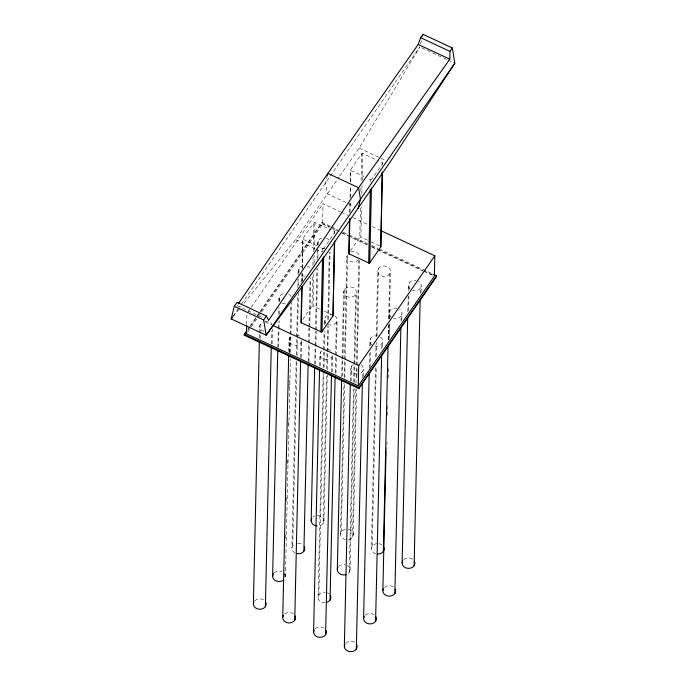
<?xml version="1.0" encoding="UTF-8"?>
<svg xmlns="http://www.w3.org/2000/svg" width="686" height="686" viewBox="0 0 686 686"><rect width="100%" height="100%" fill="white"/><g stroke="black" fill="none" stroke-linecap="round" stroke-linejoin="round"><path stroke-width="0.51" stroke-dasharray="3.43 2.57" d="M246.686 324.589L246.943 313.348M259.419 337.744L259.522 333.482M259.54 332.418L259.685 326.022M260.157 338.747L260.26 334.476M260.277 333.413L260.5 323.801M271.339 343.96L271.63 331.149M272.093 343.909L272.436 328.928M277.847 347.279L278.25 329.16M278.276 328.097L278.422 321.7M278.585 314.239L278.73 307.851M278.876 301.454L278.945 298.256M278.593 347.296L278.979 330.206M279.005 329.143L279.202 320.594M279.348 314.188L279.494 307.782M279.639 301.377L279.759 296.035M288.772 351.429L289.029 339.707M289.501 352.433L289.844 337.478M284.681 576.772L284.827 570.366M285.556 538.321L285.676 532.988M286.405 500.952L286.551 494.537M287.254 463.573L287.374 458.231M288.129 425.123L288.249 419.789M288.978 387.744L289.14 380.276M289.775 352.51L290.161 335.42M290.187 334.348L290.864 304.447M285.445 576.677L290.375 358.95M290.521 352.527L290.915 335.403M290.941 334.339L291.679 302.234M296.172 361.076L291.902 548.157M296.309 354.679L297.655 295.006M297.827 287.545L298.016 279.022M298.11 274.752L298.204 270.49M292.716 545.927L296.884 362.242M297.029 355.837L298.461 292.828M298.633 285.359L298.779 278.945M298.925 272.539L299.019 268.269M301.806 282.606L302.02 273.2M302.14 267.977L302.903 238.479L314.248 222.358L328.045 228.455M301.926 281.346L302.097 273.843M302.217 268.483L302.903 238.479M302.26 281.166L302.432 273.663M302.552 268.303L302.809 238.711M300.682 357.646L301.025 342.691M301.446 357.595L301.831 340.47M308.211 361.05L308.597 343.96M308.623 342.897L308.957 327.942M308.983 326.879L310.072 278.816M308.923 362.217L309.343 344.029M309.369 342.957L309.712 327.977M309.738 326.905L310.861 277.676M302.74 319.556L312.01 306.196L312.713 275.12M312.936 265.473L313.125 256.907M313.253 251.548L313.905 222.616M319.625 308.992L313.099 305.956L313.828 273.808M314.077 263.09L314.248 255.595M314.368 250.236L315.003 222.375M314.728 364.215L315.14 346.096M315.166 345.032L315.474 331.175M315.5 330.112L316.863 269.366M317.086 259.78L317.301 250.184M317.421 244.859L317.464 242.724M315.466 364.377L315.852 347.296M315.877 346.224L316.22 331.278M316.237 330.206L317.644 268.269M317.892 257.593L318.055 250.116M318.184 244.773L318.278 240.503M260.654 311.581L321.923 223.242L321.948 222.315L330.686 226.389M261.692 311.847L322.557 224.099L323.02 203.673L340.367 211.76M319.642 365.818L319.899 354.096M322.694 251.711L322.772 248.495L319.976 247.192M320.396 365.758L320.714 351.875M318.064 597.094L323.166 372.721M323.286 367.387L323.663 350.34M323.689 349.268L324.075 332.221M324.246 324.761L324.367 319.436M318.87 594.865L323.886 373.81M324.032 367.404L324.401 351.378M324.427 350.314L324.855 331.089M325.027 323.612L325.173 317.206M323.157 523.375L326.502 376.005M326.673 368.528L327.033 352.51M327.059 351.438L327.642 325.807M327.788 319.402L329.314 252.122M323.964 521.154L327.256 375.122M327.376 369.771L327.771 352.647M327.797 351.575L328.38 325.893M328.525 319.47L330.069 252.054M334.511 233.643L334.562 231.499L328.971 228.892M331.552 372.035L331.895 357.089M332.307 371.984L332.701 354.859A6.414 5.231 1.3 0 1 323.157 359.01A6.414 5.231 1.3 0 1 322.574 350.194M335.214 372.609L336.354 322.42A6.414 5.231 1.3 0 0 334.502 315.594M335.943 373.707L336.329 356.583M336.354 355.511L337.16 320.199M341.705 376.923L343.626 291.67M342.468 375.945L342.837 359.927M342.854 358.855L344.432 289.441M340.513 534.068L343.96 383.225M344.106 376.828L346.816 256.41M341.319 531.847L344.689 383.405M344.809 378.063L345.195 360.973M345.221 359.91L347.596 255.252M349.706 212.463L349.929 202.816M350.049 197.465L350.314 185.674M350.417 181.387L350.683 169.605L361.831 153.587L362.783 153.493L376.751 160.01M350.04 212.283L350.254 202.636M350.375 197.285L350.623 186.566M350.718 182.279L350.683 169.605M350.357 381.219L350.649 368.433M351.121 381.159L351.455 366.204M349.311 572.313L353.504 387.564M353.624 382.222L354.036 364.069M354.062 363.005L355.614 294.654M350.126 570.092L354.216 388.748M354.37 382.325L354.756 365.201M354.782 364.129L356.42 292.433M352.501 537.061L355.871 388.619M355.991 383.277L356.377 366.187M356.403 365.124L358.778 260.466M350.52 250.673L359.79 237.313L360.467 207.309M360.836 191.24L360.905 188.024M361.076 180.521L361.685 153.733M353.316 534.831L356.6 388.799M356.849 378.097L357.114 366.333M357.14 365.261L359.541 260.38M367.404 240.109L360.879 237.073L361.565 207.069M361.856 194.215L362.045 185.64M362.174 180.281L362.783 153.493M362.491 377.823L362.637 371.418M363.271 376.683L363.443 369.197M370.5 181.756L370.551 179.612L367.756 178.309M369.282 368.373L369.643 352.39M369.788 345.993L369.908 340.668M370.063 367.276L370.397 352.321M370.543 345.916L370.714 338.438M375.499 367.782L371.383 548.466M375.739 357.123L376.022 344.338M376.194 336.877L377.677 270.799M372.189 546.236L376.262 366.83M376.503 356.145L376.82 342.263M376.966 335.857L378.492 268.578M382.291 164.76L382.342 162.616L377.686 160.447M381.776 348.994L381.896 343.652M382.582 346.782L382.702 341.431M388.165 339.999L388.508 325.053M388.653 318.638L389.674 273.791M388.568 339.544L388.902 324.624M389.022 319.299L389.168 312.902M388.911 340.059L389.254 325.07M389.408 318.656L390.48 271.562A6.414 5.231 1.3 0 0 381.296 266.451A6.414 5.231 1.3 0 0 380.473 275.48A6.414 5.231 1.3 0 0 390.48 271.622M386.801 450.573L386.998 442.033M387.599 415.33L387.864 403.582M388.447 377.952L388.713 366.204M389.365 337.375L389.682 323.492M389.802 318.15L389.974 310.672A6.414 5.231 1.3 0 1 397.194 308.237M401.036 321.228L401.156 315.886A6.414 5.231 1.3 0 0 399.672 309.3M401.816 320.088L401.962 313.665M407.827 311.778L408.187 295.795M408.307 290.461L408.427 285.136M408.607 310.672L408.942 295.726M409.088 289.32L409.233 282.906M420.295 293.462L420.415 288.12A6.414 5.231 1.3 0 0 418.563 281.294M421.075 292.322L421.221 285.899M327.394 175.299L325.524 182.913L327.402 193.829L354.302 206.375M420.569 44.007L421.77 39.153M339.613 176.225L359.155 148.056L419.858 46.914L239.706 306.625M233.017 316.272L239.097 307.5M243.95 303.212L295.649 239.603L339.004 177.108M248.16 311.598L250.596 308.083M251.205 307.208L323.02 203.673M247.938 329.014L249.755 326.39M250.364 325.516L259.462 312.396M260.071 311.521L321.948 222.315M247.912 329.94L249.73 327.316M250.339 326.442L260.045 312.456M247.697 332.024L250.742 327.642M251.35 326.759L258.648 316.229M259.257 315.354L261.083 312.722M359.79 237.313L360.879 237.073M312.01 306.196L313.099 305.956M233.206 316.426L241.258 306.513M370.551 179.612L371.64 179.372L382.651 163.508L382.342 162.616M322.772 248.495L323.861 248.255L334.871 232.391L334.562 231.499M421.796 47.823L447.04 59.596M448.018 60.042L453.84 62.76M359.155 148.056L385.095 160.147M350.983 170.497L364.026 176.576M341.328 212.206L348.076 215.353M352.896 217.599L368.313 224.794M372.172 226.586L379.881 230.179M371.126 241.849L380.447 246.197M331.655 226.843L337.486 229.561M343.309 232.28L348.162 234.543M349.14 234.998L367.585 243.599M371.469 245.408L378.269 248.581M379.238 249.027L432.652 273.928M321.923 223.242L329.692 226.869M330.669 227.323L340.376 231.851M341.345 232.297L348.145 235.47M349.114 235.924L367.567 244.525M371.452 246.334L377.274 249.052M378.252 249.507L422.919 270.335M423.888 270.781L432.626 274.863M322.557 224.099L329.306 227.246M333.156 229.047L337.015 230.839M341.834 233.086L367.85 245.219M371.709 247.02L422.782 270.833M423.751 271.279L433.389 275.772M303.203 239.371L319.041 246.763M295.649 239.603L314.865 248.564M315.826 249.009L322.549 252.148M324.281 311.161L332.667 315.071M236.987 305.664L261.88 317.275M265.25 321.888L271.999 325.035M420.415 288.12A6.414 5.231 1.3 0 1 412.312 290.307M409.748 288.669A6.414 5.231 1.3 0 1 409.353 282.743A6.414 5.231 1.3 0 1 415.999 280.385M358.555 259.72A6.414 5.231 1.3 0 1 350.272 261.417A6.414 5.231 1.3 0 1 347.227 254.875M350.709 251.959A6.414 5.231 1.3 0 1 359.61 257.224M325.027 248.263A6.414 5.231 1.3 0 1 319.762 247.089M318.055 245.279A6.414 5.231 1.3 0 1 322.249 238.033M326.382 238.316A6.414 5.231 1.3 0 1 329.22 240.272M305.304 276.081A6.414 5.231 1.3 0 1 300.871 275.095M298.616 272.694A6.414 5.231 1.3 0 1 304.378 265.645M307.122 266.082A6.414 5.231 1.3 0 1 310.415 268.706M401.156 315.886A6.414 5.231 1.3 0 1 393.49 318.21M391.106 317.009A6.414 5.231 1.3 0 1 389.974 310.672M380.413 337.066A6.414 5.231 1.3 0 1 382.008 343.489A6.414 5.231 1.3 0 1 374.676 346.096M371.846 344.775A6.414 5.231 1.3 0 1 370.603 338.61A6.414 5.231 1.3 0 1 377.48 335.917M361.153 364.832A6.414 5.231 1.3 0 1 359.97 373.484M357.74 374.016A6.414 5.231 1.3 0 1 351.052 370.629A6.414 5.231 1.3 0 1 353.316 364.532M327.471 349.346A6.414 5.231 1.3 0 1 330.755 350.752M336.354 322.42A6.414 5.231 1.3 0 1 328.251 324.607M325.979 323.26A6.414 5.231 1.3 0 1 324.958 317.549A6.414 5.231 1.3 0 1 331.004 314.591M301.831 340.522A6.414 5.231 1.3 0 1 292.287 344.621A6.414 5.231 1.3 0 1 291.704 335.806M296.601 334.957A6.414 5.231 1.3 0 1 299.542 336.106M285.573 303.864A6.414 5.231 1.3 0 1 281.997 303.075M279.751 301.154A6.414 5.231 1.3 0 1 284.656 293.437M288.695 294.208A6.414 5.231 1.3 0 1 291.344 296.824M264.007 331.338A6.414 5.231 1.3 0 1 259.745 327.111A6.414 5.231 1.3 0 1 262.361 322.12M264.933 321.254A6.414 5.231 1.3 0 1 271.896 324.238M403.754 559.647A6.414 5.231 1.3 0 1 413.306 559.725M375.705 553.774A6.414 5.231 1.3 0 1 371.383 548.406A6.414 5.231 1.3 0 1 376.623 543.689M378.955 543.715A6.414 5.231 1.3 0 1 382.565 545.396M348.085 529.318A6.414 5.231 1.3 0 1 353.324 534.505A6.414 5.231 1.3 0 1 348.068 539.599M345.744 539.582A6.414 5.231 1.3 0 1 340.496 534.394A6.414 5.231 1.3 0 1 345.753 529.3M317.335 515.538A6.414 5.231 1.3 0 1 323.981 520.82A6.414 5.231 1.3 0 1 317.326 525.99M313.116 516.97A6.414 5.231 1.3 0 1 314.642 516.095M294.963 552.967A6.414 5.231 1.3 0 1 294.971 544.041M297.613 543.329A6.414 5.231 1.3 0 1 302.766 544.804M384.494 587.413A6.414 5.231 1.3 0 1 393.721 587.216M347.459 565.487A6.414 5.231 1.3 0 1 347.45 573.993M338.652 566.473A6.414 5.231 1.3 0 1 344.895 564.578M365.235 615.179A6.414 5.231 1.3 0 1 374.788 615.256M345.675 643.236A6.414 5.231 1.3 0 1 354.851 642.49M315.226 628.608A6.414 5.231 1.3 0 1 324.109 628.153M325.155 602.677A6.414 5.231 1.3 0 1 318.047 597.42A6.414 5.231 1.3 0 1 325.173 592.284M327.402 592.85A6.414 5.231 1.3 0 1 329.246 594.025M284.69 613.944A6.414 5.231 1.3 0 1 293.239 613.764M284.639 573.788A6.414 5.231 1.3 0 1 284.639 578.907M274.271 572.767A6.414 5.231 1.3 0 1 281.989 571.678M254.712 600.825A6.414 5.231 1.3 0 1 264.239 600.336M346.413 296.343A6.414 5.231 1.3 0 0 356.42 292.485A6.414 5.231 1.3 0 0 347.236 287.314A6.414 5.231 1.3 0 0 346.413 296.343"/><path stroke-width="1.03" d="M433.621 274.383L436.536 275.746L436.51 276.672L358.864 388.619L244.276 335.188L244.293 334.262L246.72 330.763M246.66 325.61L246.48 333.782L358.272 385.901L434.349 276.226L434.813 255.792L380.841 230.633M253.383 603.68L259.325 342.005M265.379 606.673L271.262 347.167M272.642 575.923L277.77 350.477M282.735 617.366L288.677 355.691M301.806 286.697L300.94 322.583L321.674 332.075L333.07 315.74L334.322 242.209M301.308 322.952L302.14 286.525M294.723 620.35L300.614 360.845M303.898 551.141L308.134 364.257M311.17 520.391L314.66 367.413M319.539 370.08L313.605 631.755M320.877 332.075L322.549 258.142M321.966 331.835L323.672 256.83M325.593 634.747L331.484 375.242M332.967 315.963L334.674 240.966M330.052 600.078L335.12 376.888M341.628 380.121L337.323 569.329M349.56 218.894L348.737 253.743L369.454 263.192L380.85 246.857L382.119 172.263M349.088 254.069L349.894 218.714M344.346 646.092L350.289 384.417M358.272 385.901L358.735 365.475L434.813 255.792M358.864 388.619L358.881 387.684L436.536 275.746M356.334 649.076L362.371 383.165M368.656 263.192L370.329 189.259M369.745 262.952L371.452 187.947M363.606 618.326L369.188 372.635M380.747 247.089L382.454 172.083M375.594 621.31L381.63 355.399M383.371 551.45L388.019 346.404M382.865 590.56L386.046 451.439M394.853 593.544L400.89 327.634M402.125 562.794L407.681 318.175M414.112 565.787L420.149 299.868M452.331 47.994L454.809 63.215L389.897 162.393L326.399 253.94L266.142 335.205L231.191 318.904L234.303 306.29L237.056 302.32L266.417 316.014L268.586 320.405L358.606 187.732L449.793 59.185L449.973 51.39L452.331 47.994L422.962 34.3L420.604 37.696L418.186 44.444L327.865 173.395L238.196 303.907M327.394 175.299L327.865 173.395L358.606 187.732L360.476 199.206L358.143 208.167M422.49 36.238L422.962 34.3M232.408 317.146L231.191 318.904L232.528 317.249M244.276 335.188L246.703 331.69M454.809 63.215L266.142 335.205L263.664 319.976L266.417 316.014M420.604 37.696L449.973 51.39M418.186 44.444L449.793 59.185M234.303 306.29L263.664 319.976M272.959 325.481L358.735 365.475M244.293 334.262L358.881 387.684M414.515 561.362A6.414 5.231 1.3 0 1 408.281 568.402A6.414 5.231 1.3 0 1 402.716 560.908M383.774 547.025A6.414 5.231 1.3 0 1 377.54 554.065M316.392 525.905A6.414 5.231 1.3 0 1 311.761 518.505M304.301 546.716A6.414 5.231 1.3 0 1 303.075 552.067A6.414 5.231 1.3 0 1 296.678 553.576M395.256 589.128A6.414 5.231 1.3 0 1 389.022 596.168A6.414 5.231 1.3 0 1 383.457 588.674M346.224 574.542A6.414 5.231 1.3 0 1 339.098 573.299A6.414 5.231 1.3 0 1 337.915 567.442M375.997 616.894A6.414 5.231 1.3 0 1 369.763 623.934A6.414 5.231 1.3 0 1 364.197 616.44M356.737 644.651A6.414 5.231 1.3 0 1 350.503 651.7A6.414 5.231 1.3 0 1 344.938 644.205M325.996 630.323A6.414 5.231 1.3 0 1 319.762 637.363A6.414 5.231 1.3 0 1 314.197 629.868M330.275 595.302A6.414 5.231 1.3 0 1 326.965 602.308M295.126 615.934A6.414 5.231 1.3 0 1 288.892 622.974A6.414 5.231 1.3 0 1 283.327 615.479M283.815 579.833A6.414 5.231 1.3 0 1 275.309 580.519A6.414 5.231 1.3 0 1 273.457 573.693M265.782 602.248A6.414 5.231 1.3 0 1 259.548 609.288A6.414 5.231 1.3 0 1 253.983 601.793"/></g></svg>
